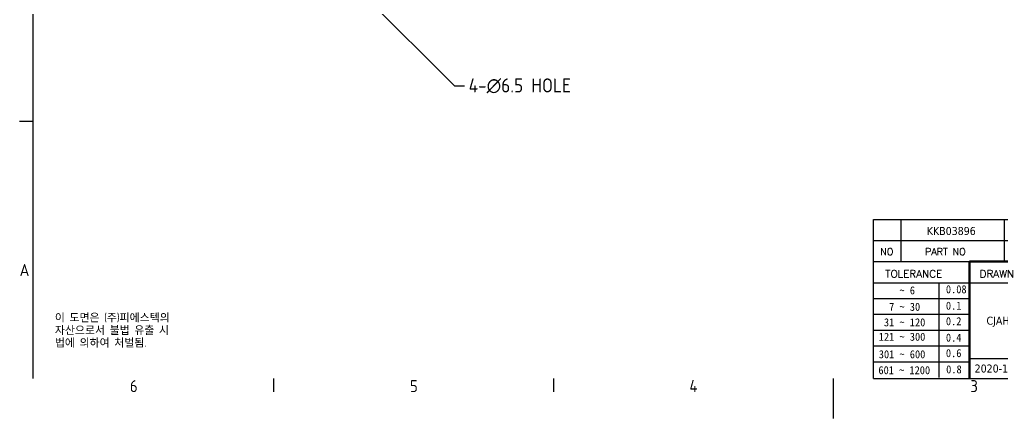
# Model space of a CAD drawing. Header units: millimetres. Extents: x 0 to 420, y 0 to 297.
# Drawn here: x 6.6 to 252.2, y 0 to 99.8 of the extents above; entities that cross this region are included whole.
import ezdxf
from ezdxf.enums import TextEntityAlignment as Align

# ---------------------------------------------------------------- set-up
doc = ezdxf.new("R2010")
doc.units = ezdxf.units.MM
doc.layers.get('0').update_dxf_attribs({"color": 3, "lineweight": 25})
for name, color, linetype, lineweight in [('경계(ISO)', 7, 'Continuous', 25), ('기호(ISO)', 5, 'Continuous', 25), ('제목(ISO)', 5, 'Continuous', 50), ('해치(ISO)', 7, 'Continuous', 18)]:
    doc.layers.add(name, color=color, linetype=linetype, lineweight=lineweight)
doc.styles.add('HAN_291', font='')
doc.styles.add('HAN_370', font='', dxfattribs={"width": 2})
doc.styles.add('RC_284', font='ROMANC.shx')
doc.styles.add('RC_287', font='ROMANC.shx')
doc.styles.add('RC_292', font='ROMANC.shx')
doc.styles.add('ROMANT_294', font='romant.shx')
doc.styles.add('문자 텍스트_PSTEK_POSCO', font='isocp.shx')
doc.styles.add('치수 텍스트_PSTEK_POSCO', font='isocp.shx')
doc.styles.add('텍스트 스타일198', font='tahoma.ttf')
doc.styles.add('텍스트 스타일333', font='ROMANC.shx', dxfattribs={"width": 0.800000011920929})
doc.styles.get('HAN_291').set_extended_font_data('GulimChe')
doc.styles.get('HAN_370').set_extended_font_data('GulimChe')
doc.dimstyles.new('치수_PSTEK_POSCO$7', dxfattribs={"dimtxt": 3.5, "dimasz": 2.5, "dimexe": 2, "dimexo": 2.5, "dimgap": 1, "dimtad": 1, "dimrnd": 1e-08, "dimdsep": 46, "dimtxsty": '치수 텍스트_PSTEK_POSCO', "dimcen": 0.09, "dimdle": 10, "dimclrd": 7, "dimclre": 7, "dimclrt": 2, "dimadec": 1, "dimazin": 2, "dimtfac": 1, "dimtmove": 0, "dimatfit": 3, "dimfxl": 0, "dimtolj": 1, "dimlwd": -1, "dimlwe": -1, "dimarcsym": 0})

# ---------------------------------------------------------------- blocks, each defined once
blk = doc.blocks.new('경계 Default Border')
at = {"layer": '경계(ISO)'}
for p, q in [((10, 74.25000190734863), (6.599999666213989, 74.25000190734863)), ((70, 10), (70, 6.599999666213989)), ((140, 10), (140, 6.599999666213989))]:
    blk.add_line(p, q, dxfattribs=at)
at = {"layer": '경계(ISO)', "flags": 128}
for points in [[(10, 10), (10, 287.0000076293945)], [(210, 0), (210, 10)]]:
    blk.add_lwpolyline(points, dxfattribs=at)
at = {"layer": '경계(ISO)', "color": 2, "char_height": 3.00000011920929, "attachment_point": 7, "style": '문자 텍스트_PSTEK_POSCO'}
for s, insert in [('A', (6.59999988079071, 35.61784856929444)), ('6', (34.14453946055966, 6.57139439638704)), ('5', (104.1445394605597, 6.57139439638704)), ('4', (173.9734701308116, 6.59999988079071)), ('3', (244.1685395229535, 6.57139439638704))]:
    blk.add_mtext(s, dxfattribs=dict(at, insert=insert))
blk = doc.blocks.new('제목 블록 PSTEK')
h = blk.add_hatch(color=1)
edge = h.paths.add_edge_path(flags=0)
edge.add_line((314.2242174273352, 19.60711530335299), (314.2242174273352, 17.00126995915134))
edge.add_line((314.2242174273352, 17.00126995915134), (314.3485873187598, 17.00126995915134))
edge.add_arc((314.3485873187598, 17.6527312952023), 0.6514613360509371, 270, 360)
edge.add_line((315.0000486548106, 17.6527312952023), (315.0000486548106, 18.95565396730211))
edge.add_arc((314.3485873187598, 18.95565396730212), 0.6514613360508712, 0, 90)
edge.add_line((314.3485873187598, 19.60711530335299), (314.2242174273352, 19.60711530335299))
edge = h.paths.add_edge_path()
edge.add_arc((314.9847713324306, 18.28938669179658), 1.969189947606664, 269.9999999999959, 450)
edge.add_line((314.9847713324306, 20.25857663940318), (311.7664314776902, 20.25857663940324))
edge.add_line((311.7664314776902, 20.25857663940324), (311.7664314776902, 15.3430047401139))
edge.add_line((311.7664314776902, 15.3430047401139), (314.2242174273352, 15.3430047401139))
edge.add_line((314.2242174273352, 15.3430047401139), (314.2242174273352, 16.32019674418991))
edge.add_line((314.2242174273352, 16.32019674418991), (314.9847713324307, 16.32019674418991))
h = blk.add_hatch(color=252)
edge = h.paths.add_edge_path()
edge.add_arc((314.9847713324309, 18.28938669179657), 1.969189947606666, 270, 406.8278729790604)
edge.add_arc((315.1624426058984, 18.1413272972396), 1.969189947606962, -90, 53.560984836317004, ccw=False)
edge.add_line((315.1624426058984, 16.17213734963263), (314.4018887008024, 16.17213734963263))
edge.add_line((314.4018887008024, 16.17213734963263), (314.4018887008024, 15.19494534555726))
edge.add_line((314.4018887008024, 15.19494534555726), (311.9441027511573, 15.19494534555726))
edge.add_line((311.9441027511573, 15.19494534555726), (311.9441027511573, 15.3430047401139))
edge.add_line((311.9441027511573, 15.3430047401139), (314.2242174273352, 15.3430047401139))
edge.add_line((314.2242174273352, 15.3430047401139), (314.2242174273352, 16.32019674418991))
edge.add_line((314.2242174273352, 16.32019674418991), (314.9847713324309, 16.32019674418991))
for color, points in [(252, [(317.2195697678507, 17.0593801673321), (322.0326348870767, 21.62682475217465), (322.2781991042243, 21.94392121864296), (317.0471853425802, 16.97985676345368), (318.7512090904202, 16.1899260703855), (316.0018030350395, 12.71868385740789), (316.3356552234328, 13.00206718743325), (318.9235935156908, 16.2694494742633)]), (5, [(321.6183518841322, 17.4193704504104), (319.5281351041078, 18.24969419629727), (322.4505835294948, 22.02344462252142), (317.2195697678507, 17.0593801673321), (318.9235935156908, 16.2694494742633), (316.1741874603099, 12.79820726128571)]), (1, [(324.4839107253602, 19.60711530335299), (325.2419748254881, 19.60711530335299), (325.2419748254881, 20.25857663940324), (321.2266040451076, 20.25857663940324), (321.2266040451076, 19.60711530335299), (321.9846681452406, 19.60711530335299), (321.9846681452406, 15.3430047401139), (324.4839107253602, 15.3430047401139)]), (252, [(324.6615819988275, 19.45905590879572), (325.4196460989604, 19.45905590879572), (325.4196460989604, 20.11051724484596), (325.2419748254881, 20.11051724484596), (325.2419748254881, 19.60711530335299), (324.4839107253602, 19.60711530335299), (324.4839107253602, 15.3430047401139), (322.1623394187076, 15.3430047401139), (322.1623394187076, 15.19494534555726), (324.6615819988275, 15.19494534555726)]), (1, [(329.2277337269622, 20.25857663940324), (325.65654113025, 20.25857663940324), (325.65654113025, 15.3430047401139), (329.3580259941756, 15.3430047401139), (329.3580259941756, 15.9944660761648), (328.1137701654877, 15.9944660761648), (328.1137701654877, 17.56360607323003), (329.2277337269622, 17.56360607323003), (329.2277337269622, 18.25543873810179), (328.1137701654877, 18.25543873810179), (328.1137701654877, 19.60711530335299), (329.2277337269622, 19.60711530335299)]), (252, [(328.2914414389548, 19.45905590879572), (329.4054050004294, 19.45905590879572), (329.4054050004294, 20.11051724484596), (329.2277337269622, 20.11051724484596), (329.2277337269622, 19.60711530335299), (328.1137701654877, 19.60711530335299), (328.1137701654877, 18.25543873810179), (328.2914414389548, 18.25543873810179)]), (1, [(332.3312149849806, 20.25857663940324), (329.8592894925411, 20.25857663940324), (329.8592894925411, 15.3430047401139), (332.3312149849806, 15.3430047401139), (332.3312149849806, 17.4318630164523), (333.0701931098801, 15.3430047401139), (335.4855464857051, 15.3430047401139), (334.2514536401189, 19.30614745124769), (335.4379594596742, 20.25857663940324), (334.3071782107978, 20.25857663940324), (332.3312149849806, 18.99741471888304)]), (252, [(332.5088862584528, 20.1105172448466), (332.3312149849806, 20.1105172448466), (332.3312149849806, 18.99741471888368), (332.5088862584528, 19.11081371413894)]), (252, [(335.6156307331414, 20.11051724484596), (335.2535118015555, 20.11051724484596), (334.2514536401189, 19.30614745124769), (335.4855464857051, 15.3430047401139), (333.1954852176545, 15.3430047401139), (333.2478643833523, 15.19494534555726), (335.6632177591723, 15.19494534555726), (334.4291249135862, 19.15808805669106)]), (252, [(321.9846681452406, 19.60711530335299), (321.4042753185749, 19.60711530335299), (321.4042753185749, 19.45905590879572), (321.9846681452406, 19.45905590879572)]), (252, [(328.2914414389548, 17.41554667867274), (329.4054050004294, 17.41554667867274), (329.4054050004294, 18.10737934354514), (329.2277337269622, 18.10737934354514), (329.2277337269622, 17.56360607323003), (328.1137701654877, 17.56360607323003), (328.1137701654877, 15.9944660761648), (328.2914414389548, 15.9944660761648)]), (252, [(332.5088862584528, 16.92964231796647), (332.3312149849806, 17.43186301645164), (332.3312149849806, 15.3430047401139), (330.0369607660135, 15.3430047401139), (330.0369607660135, 15.19494534555726), (332.5088862584528, 15.19494534555726)]), (252, [(329.5356972676428, 15.8464066816075), (329.3580259941756, 15.8464066816075), (329.3580259941756, 15.3430047401139), (325.8342124037171, 15.3430047401139), (325.8342124037171, 15.19494534555726), (329.5356972676428, 15.19494534555726)])]:
    blk.add_hatch(color=color).paths.add_polyline_path(points)
h = blk.add_hatch(color=252)
edge = h.paths.add_edge_path()
edge.add_line((314.4018887008024, 19.45905590879572), (314.5262585922315, 19.45905590879572))
edge.add_arc((314.5262585922314, 18.80759457274939), 0.6514613360463194, 60.4189348879147, 90.00000000000318, ccw=False)
edge.add_arc((314.3485873187602, 18.95565396730057), 0.6514613360524251, 39.96992292766206, 90.00000000009999)
edge.add_line((314.3485873187591, 19.60711530335307), (314.2242174273352, 19.60711530335298))
edge.add_line((314.2242174273352, 19.60711530335299), (314.2242174273352, 17.00126995915134))
edge.add_line((314.2242174273352, 17.00126995915134), (314.3485873187591, 17.00126995915134))
edge.add_arc((314.3485873187568, 17.652731295233), 0.6514613360816299, 270.0000000002, 274.6930825552478)
edge.add_line((314.4018887008024, 17.0034541317032), (314.4018887008024, 19.45905590879572))
at = {"layer": '해치(ISO)'}
h = blk.add_hatch(color=140, dxfattribs=at)
edge = h.paths.add_edge_path()
edge.add_ellipse((330.3660919371412, 20.15576403068321), major_axis=(9.100907360794343, 0), ratio=0.4069904968023172, start_angle=301.3098473703837, end_angle=507.7436900681698)
edge.add_ellipse((331.5340919371412, 20.4634168429492), major_axis=(-9.82350664112931, 0), ratio=0.3942600559756514, start_angle=111.51207141178469, end_angle=334.47025347086895, ccw=False)
edge.add_line((335.1363447531188, 16.8601935978785), (335.0955236905705, 16.99119398620872))
at = {"color": 180}
for p, q in [((182.475792979055, 11.79100474011392), (182.4757929790549, 51.56524660363496)), ((182.4757929790549, 51.56524660363496), (372.4757929537551, 51.56524660363496)), ((189.2651435055721, 51.56524660363496), (189.2651435055722, 41.00524660363494)), ((215.2152739891528, 41.00524660363494), (215.2152739891528, 51.56524660363496)), ((280.8758854511282, 51.56524660363496), (280.8758854511282, 41.00524660363494)), ((310.0881549537552, 51.56524660363496), (310.0881549537553, 41.00524660363494)), ((316.9044520275131, 51.56524660363496), (316.9044520275127, 41.00524660363494)), ((338.4566026226726, 51.56524660363496), (338.4566026226727, 41.00524660363494)), ((372.4757929537551, 51.56524660363496), (372.4757929537551, 11.79100474011389)), ((182.475792979055, 46.2852466036349), (372.4757929537551, 46.28524660363492)), ((182.475792979055, 41.00524660363493), (206.451475290024, 41.00524660363493)), ((222.9401812389276, 11.79100474011392), (222.9401812389276, 41.00524660363494)), ((239.4288871878316, 11.79100474011392), (239.4288871878316, 41.00524660363494)), ((255.9175931367356, 11.79100474011392), (255.9175931367356, 41.00524660363494)), ((268.6918866058747, 41.00524660363494), (268.6918866058747, 30.44524660363498)), ((280.8758854511282, 41.00524660363494), (280.8758854511282, 25.16524660363502)), ((310.088154953755, 41.00524660363494), (310.088154953755, 11.79100474011392)), ((182.475792979055, 35.72524660363497), (206.451475290024, 35.72524660363497)), ((198.8621818849491, 12.02524660363491), (198.8621818849491, 35.72524660363497)), ((206.451475290024, 35.72524660363497), (372.4757929537551, 35.72524660363497)), ((182.475792979055, 31.77524660363492), (206.451475290024, 31.77524660363492)), ((255.917593136736, 30.44524660363498), (372.4757929537552, 30.44524660363501)), ((182.475792979055, 27.82524660363487), (206.451475290024, 27.82524660363487)), ((255.9175931367359, 25.16524660363502), (372.4757929537552, 25.165246603635)), ((268.6918866058744, 25.16524660363502), (268.6918866058744, 11.79100474011392)), ((182.475792979055, 23.87524660363505), (206.451475290024, 23.87524660363505)), ((182.475792979055, 19.92524660363478), (206.451475290024, 19.92524660363478)), ((255.9175931367359, 19.88524660363481), (310.0881549537553, 19.88524660363481)), ((182.475792979055, 15.97524660363496), (206.451475290024, 15.97524660363496)), ((206.451475290024, 16.74100474011396), (255.9175931367359, 16.74100474011396)), ((182.475792979055, 11.79100474011392), (372.4757929537551, 11.79100474011389))]:
    blk.add_line(p, q, dxfattribs=at)
at = {"color": 7, "lineweight": 50}
for p, q in [((206.4514752900237, 11.79100474011392), (206.4514752900237, 41.00524660363494)), ((206.451475290024, 41.00524660363494), (372.4757929537551, 41.00524660363496))]:
    blk.add_line(p, q, dxfattribs=at)
at = {"color": 7}
for p, q in [((311.7664314776902, 20.25900474011391), (311.7664314776902, 15.34300474011391)), ((314.9847713324309, 20.25857663940324), (311.7664314776902, 20.25857663940324)), ((314.9847713324309, 20.25857663940324), (311.7664314776902, 20.25857663940324)), ((311.7664314776902, 20.25857663940324), (311.7664314776902, 15.3430047401139)), ((322.2781991042243, 21.94392121864296), (317.0471853425802, 16.97985676345368)), ((322.4505835294948, 22.02344462252142), (317.2195697678507, 17.0593801673321)), ((317.2195697678507, 17.0593801673321), (322.0326348870767, 21.62682475217465)), ((319.5281351041078, 18.24969419629727), (322.4505835294948, 22.02344462252142)), ((325.2419748254881, 20.25857663940324), (321.2266040451076, 20.25857663940324)), ((321.2266040451076, 20.25857663940324), (321.2266040451076, 19.60711530335299)), ((325.2419748254881, 20.25857663940324), (321.2266040451076, 20.25857663940324)), ((321.2266040451076, 20.25857663940324), (321.2266040451076, 19.60711530335299)), ((322.0326348870767, 21.62682475217465), (322.2781991042243, 21.94392121864296)), ((325.2419748254881, 19.60711530335299), (325.2419748254881, 20.25857663940324)), ((325.2419748254881, 19.60711530335299), (325.2419748254881, 20.25857663940324)), ((325.4196460989604, 20.11051724484596), (325.2419748254881, 20.11051724484596)), ((325.2419748254881, 20.11051724484596), (325.2419748254881, 19.60711530335299)), ((325.4196460989604, 19.45905590879572), (325.4196460989604, 20.11051724484596)), ((329.2277337269622, 20.25857663940324), (325.65654113025, 20.25857663940324)), ((325.65654113025, 20.25857663940324), (325.65654113025, 15.3430047401139)), ((325.65654113025, 20.25857663940324), (325.65654113025, 15.3430047401139)), ((329.2277337269622, 20.25857663940324), (325.65654113025, 20.25857663940324)), ((329.2277337269622, 19.60711530335299), (329.2277337269622, 20.25857663940324)), ((329.2277337269622, 19.60711530335299), (329.2277337269622, 20.25857663940324)), ((329.4054050004294, 20.11051724484596), (329.2277337269622, 20.11051724484596)), ((329.2277337269622, 20.11051724484596), (329.2277337269622, 19.60711530335299)), ((329.4054050004294, 19.45905590879572), (329.4054050004294, 20.11051724484596)), ((332.3312149849806, 20.25857663940324), (329.8592894925411, 20.25857663940324)), ((329.8592894925411, 20.25857663940324), (329.8592894925411, 15.3430047401139)), ((329.8592894925411, 20.25857663940324), (329.8592894925411, 15.3430047401139)), ((332.3312149849806, 20.25857663940324), (329.8592894925411, 20.25857663940324)), ((334.3071782107978, 20.25857663940324), (332.3312149849806, 18.99741471888304)), ((332.3312149849806, 18.99741471888304), (332.3312149849806, 20.25857663940324)), ((334.3071782107978, 20.25857663940324), (332.3312149849806, 18.99741471888304)), ((332.3312149849806, 18.99741471888304), (332.3312149849806, 20.25857663940324)), ((332.5088862584528, 20.1105172448466), (332.3312149849806, 20.1105172448466)), ((332.3312149849806, 20.1105172448466), (332.3312149849806, 18.99741471888368)), ((332.5088862584528, 19.11081371413894), (332.5088862584528, 20.1105172448466)), ((334.2514536401189, 19.30614745124769), (335.4379594596742, 20.25857663940324)), ((334.2514536401189, 19.30614745124769), (335.4379594596742, 20.25857663940324)), ((335.2535118015555, 20.11051724484596), (334.2514536401189, 19.30614745124769)), ((335.4379594596742, 20.25857663940324), (334.3071782107978, 20.25857663940324)), ((335.4379594596742, 20.25857663940324), (334.3071782107978, 20.25857663940324)), ((334.4291249135862, 19.15808805669104), (335.6156307331414, 20.11051724484596)), ((335.6156307331414, 20.11051724484596), (335.2535118015555, 20.11051724484596)), ((314.2242174273352, 17.00126995915134), (314.2242174273352, 19.60711530335299)), ((314.2242174273352, 19.60711530335299), (314.3485873187591, 19.60711530335299)), ((314.3485873187591, 19.60711530335299), (314.2242174273352, 19.60711530335299)), ((314.2242174273352, 19.60711530335299), (314.2242174273352, 17.00126995915134)), ((314.2242174273352, 17.00126995915134), (314.2242174273352, 19.60711530335299)), ((314.2242174273352, 19.60711530335299), (314.3485873187591, 19.60711530335299)), ((314.4018887008024, 19.45905590879572), (314.5262585922314, 19.45905590879572)), ((314.4018887008024, 17.0034541317032), (314.4018887008024, 19.45905590879572)), ((315.0000486548106, 18.95565396730275), (315.0000486548106, 17.65273129520161)), ((315.0000486548106, 18.95565396730275), (315.0000486548106, 17.65273129520161)), ((316.1741874603099, 12.79820726128571), (321.6183518841322, 17.4193704504104)), ((321.6183518841322, 17.4193704504104), (319.5281351041078, 18.24969419629727)), ((321.2266040451076, 19.60711530335299), (321.9846681452406, 19.60711530335299)), ((321.2266040451076, 19.60711530335299), (321.9846681452406, 19.60711530335299)), ((321.4042753185749, 19.60711530335299), (321.4042753185749, 19.45905590879572)), ((321.9846681452406, 19.60711530335299), (321.4042753185749, 19.60711530335299)), ((321.4042753185749, 19.45905590879572), (321.9846681452406, 19.45905590879572)), ((321.9846681452406, 19.60711530335299), (321.9846681452406, 15.3430047401139)), ((321.9846681452406, 19.45905590879572), (321.9846681452406, 19.60711530335299)), ((321.9846681452406, 19.60711530335299), (321.9846681452406, 15.3430047401139)), ((324.4839107253602, 19.60711530335299), (325.2419748254881, 19.60711530335299)), ((324.4839107253602, 15.3430047401139), (324.4839107253602, 19.60711530335299)), ((325.2419748254881, 19.60711530335299), (324.4839107253602, 19.60711530335299)), ((324.4839107253602, 19.60711530335299), (324.4839107253602, 15.3430047401139)), ((324.4839107253602, 19.60711530335299), (325.2419748254881, 19.60711530335299)), ((324.4839107253602, 15.3430047401139), (324.4839107253602, 19.60711530335299)), ((324.6615819988275, 19.45905590879572), (325.4196460989604, 19.45905590879572)), ((324.6615819988275, 15.19494534555726), (324.6615819988275, 19.45905590879572)), ((328.1137701654877, 18.25543873810179), (328.1137701654877, 19.60711530335299)), ((328.1137701654877, 19.60711530335299), (329.2277337269622, 19.60711530335299)), ((329.2277337269622, 19.60711530335299), (328.1137701654877, 19.60711530335299)), ((328.1137701654877, 19.60711530335299), (328.1137701654877, 18.25543873810179)), ((328.1137701654877, 18.25543873810179), (328.1137701654877, 19.60711530335299)), ((328.1137701654877, 19.60711530335299), (329.2277337269622, 19.60711530335299)), ((329.2277337269622, 18.25543873810179), (328.1137701654877, 18.25543873810179)), ((328.1137701654877, 18.25543873810179), (328.2914414389548, 18.25543873810179)), ((329.2277337269622, 18.25543873810179), (328.1137701654877, 18.25543873810179)), ((328.1137701654877, 17.56360607323003), (329.2277337269622, 17.56360607323003)), ((328.1137701654877, 15.9944660761648), (328.1137701654877, 17.56360607323003)), ((329.2277337269622, 17.56360607323003), (328.1137701654877, 17.56360607323003)), ((328.1137701654877, 17.56360607323003), (328.1137701654877, 15.9944660761648)), ((328.1137701654877, 17.56360607323003), (329.2277337269622, 17.56360607323003)), ((328.1137701654877, 15.9944660761648), (328.1137701654877, 17.56360607323003)), ((328.2914414389548, 18.25543873810179), (328.2914414389548, 19.45905590879572)), ((328.2914414389548, 19.45905590879572), (329.4054050004294, 19.45905590879572)), ((328.2914414389548, 15.9944660761648), (328.2914414389548, 17.41554667867274)), ((328.2914414389548, 17.41554667867274), (329.4054050004294, 17.41554667867274)), ((329.2277337269622, 17.56360607323003), (329.2277337269622, 18.25543873810179)), ((329.2277337269622, 17.56360607323003), (329.2277337269622, 18.25543873810179)), ((329.4054050004294, 18.10737934354514), (329.2277337269622, 18.10737934354514)), ((329.2277337269622, 18.10737934354514), (329.2277337269622, 17.56360607323003)), ((329.4054050004294, 17.41554667867274), (329.4054050004294, 18.10737934354514)), ((332.3312149849806, 18.99741471888368), (332.5088862584528, 19.11081371413894)), ((332.3312149849806, 17.4318630164523), (333.0701931098801, 15.3430047401139)), ((332.3312149849806, 15.3430047401139), (332.3312149849806, 17.4318630164523)), ((332.5088862584528, 16.92964231796647), (332.3312149849806, 17.43186301645164)), ((332.3312149849806, 17.43186301645164), (332.3312149849806, 15.3430047401139)), ((332.3312149849806, 17.4318630164523), (333.0701931098801, 15.3430047401139)), ((332.3312149849806, 15.3430047401139), (332.3312149849806, 17.4318630164523)), ((335.4855464857051, 15.3430047401139), (334.2514536401189, 19.30614745124769)), ((334.2514536401189, 19.30614745124769), (335.4855464857051, 15.3430047401139)), ((335.4855464857051, 15.3430047401139), (334.2514536401189, 19.30614745124769)), ((335.6632177591723, 15.19494534555726), (334.4291249135862, 19.15808805669104)), ((345.0447381189468, 17.50375595811051), (344.9867755289346, 17.689895936919)), ((311.7664314776902, 15.3430047401139), (314.2242174273352, 15.3430047401139)), ((311.7664314776902, 15.3430047401139), (314.2242174273352, 15.3430047401139)), ((314.2242174273352, 15.3430047401139), (311.9441027511573, 15.3430047401139)), ((311.9441027511573, 15.3430047401139), (311.9441027511573, 15.19494534555726)), ((311.9441027511573, 15.19494534555726), (314.4018887008024, 15.19494534555726)), ((314.3485873187591, 17.00126995915134), (314.2242174273352, 17.00126995915134)), ((314.2242174273352, 17.00126995915134), (314.3485873187591, 17.00126995915134)), ((314.3485873187591, 17.00126995915134), (314.2242174273352, 17.00126995915134)), ((314.2242174273352, 16.32019674418991), (314.9847713324309, 16.32019674418991)), ((314.2242174273352, 15.3430047401139), (314.2242174273352, 16.32019674418991)), ((314.9847713324309, 16.32019674418991), (314.2242174273352, 16.32019674418991)), ((314.2242174273352, 16.32019674418991), (314.2242174273352, 15.3430047401139)), ((314.2242174273352, 16.32019674418991), (314.9847713324309, 16.32019674418991)), ((314.2242174273352, 15.3430047401139), (314.2242174273352, 16.32019674418991)), ((314.4018887008024, 16.17213734963263), (315.162442605898, 16.17213734963263)), ((314.4018887008024, 15.19494534555726), (314.4018887008024, 16.17213734963263)), ((318.7512090904202, 16.1899260703855), (316.0018030350395, 12.71868385740789)), ((318.9235935156908, 16.2694494742633), (316.1741874603099, 12.79820726128571)), ((316.3356552234328, 13.00206718743325), (318.9235935156908, 16.2694494742633)), ((317.0471853425802, 16.97985676345368), (318.7512090904202, 16.1899260703855)), ((318.9235935156908, 16.2694494742633), (317.2195697678507, 17.0593801673321)), ((317.2195697678507, 17.0593801673321), (318.9235935156908, 16.2694494742633)), ((321.9846681452406, 15.3430047401139), (324.4839107253602, 15.3430047401139)), ((321.9846681452406, 15.3430047401139), (324.4839107253602, 15.3430047401139)), ((324.4839107253602, 15.3430047401139), (322.1623394187076, 15.3430047401139)), ((322.1623394187076, 15.3430047401139), (322.1623394187076, 15.19494534555726)), ((322.1623394187076, 15.19494534555726), (324.6615819988275, 15.19494534555726)), ((325.65654113025, 15.3430047401139), (329.3580259941756, 15.3430047401139)), ((325.65654113025, 15.3430047401139), (329.3580259941756, 15.3430047401139)), ((329.3580259941756, 15.3430047401139), (325.8342124037171, 15.3430047401139)), ((325.8342124037171, 15.3430047401139), (325.8342124037171, 15.19494534555726)), ((325.8342124037171, 15.19494534555726), (329.5356972676428, 15.19494534555726)), ((329.3580259941756, 15.9944660761648), (328.1137701654877, 15.9944660761648)), ((328.1137701654877, 15.9944660761648), (328.2914414389548, 15.9944660761648)), ((329.3580259941756, 15.9944660761648), (328.1137701654877, 15.9944660761648)), ((329.3580259941756, 15.3430047401139), (329.3580259941756, 15.9944660761648)), ((329.3580259941756, 15.3430047401139), (329.3580259941756, 15.9944660761648)), ((329.5356972676428, 15.8464066816075), (329.3580259941756, 15.8464066816075)), ((329.3580259941756, 15.8464066816075), (329.3580259941756, 15.3430047401139)), ((329.5356972676428, 15.19494534555726), (329.5356972676428, 15.8464066816075)), ((329.8592894925411, 15.3430047401139), (332.3312149849806, 15.3430047401139)), ((329.8592894925411, 15.3430047401139), (332.3312149849806, 15.3430047401139)), ((332.3312149849806, 15.3430047401139), (330.0369607660135, 15.3430047401139)), ((330.0369607660135, 15.3430047401139), (330.0369607660135, 15.19494534555726)), ((330.0369607660135, 15.19494534555726), (332.5088862584528, 15.19494534555726)), ((332.5088862584528, 15.19494534555726), (332.5088862584528, 16.92964231796647)), ((333.0701931098801, 15.3430047401139), (335.4855464857051, 15.3430047401139)), ((333.0701931098801, 15.3430047401139), (335.4855464857051, 15.3430047401139)), ((335.4855464857051, 15.3430047401139), (333.1954852176545, 15.3430047401139)), ((333.1954852176545, 15.3430047401139), (333.2478643833523, 15.19494534555726)), ((333.2478643833523, 15.19494534555726), (335.6632177591723, 15.19494534555726)), ((316.0018030350395, 12.71868385740789), (316.3356552234328, 13.00206718743325))]:
    blk.add_line(p, q, dxfattribs=at)
at = {"color": 1}
for p, q in [((314.9847713324309, 20.25857663940324), (311.7664314776902, 20.25857663940324)), ((311.7664314776902, 20.25857663940324), (311.7664314776902, 15.3430047401139)), ((325.2419748254881, 20.25857663940324), (321.2266040451076, 20.25857663940324)), ((321.2266040451076, 20.25857663940324), (321.2266040451076, 19.60711530335299)), ((325.2419748254881, 19.60711530335299), (325.2419748254881, 20.25857663940324)), ((329.2277337269622, 20.25857663940324), (325.65654113025, 20.25857663940324)), ((325.65654113025, 20.25857663940324), (325.65654113025, 15.3430047401139)), ((329.2277337269622, 19.60711530335299), (329.2277337269622, 20.25857663940324)), ((332.3312149849806, 20.25857663940324), (329.8592894925411, 20.25857663940324)), ((329.8592894925411, 20.25857663940324), (329.8592894925411, 15.3430047401139)), ((334.3071782107978, 20.25857663940324), (332.3312149849806, 18.99741471888304)), ((332.3312149849806, 18.99741471888304), (332.3312149849806, 20.25857663940324)), ((334.2514536401189, 19.30614745124769), (335.4379594596742, 20.25857663940324)), ((335.4379594596742, 20.25857663940324), (334.3071782107978, 20.25857663940324)), ((314.2242174273352, 17.00126995915134), (314.2242174273352, 19.60711530335299)), ((314.2242174273352, 19.60711530335299), (314.3485873187591, 19.60711530335299)), ((315.0000486548106, 18.95565396730275), (315.0000486548106, 17.65273129520161)), ((321.2266040451076, 19.60711530335299), (321.9846681452406, 19.60711530335299)), ((321.9846681452406, 19.60711530335299), (321.9846681452406, 15.3430047401139)), ((324.4839107253602, 19.60711530335299), (325.2419748254881, 19.60711530335299)), ((324.4839107253602, 15.3430047401139), (324.4839107253602, 19.60711530335299)), ((328.1137701654877, 18.25543873810179), (328.1137701654877, 19.60711530335299)), ((328.1137701654877, 19.60711530335299), (329.2277337269622, 19.60711530335299)), ((329.2277337269622, 18.25543873810179), (328.1137701654877, 18.25543873810179)), ((328.1137701654877, 17.56360607323003), (329.2277337269622, 17.56360607323003)), ((328.1137701654877, 15.9944660761648), (328.1137701654877, 17.56360607323003)), ((329.2277337269622, 17.56360607323003), (329.2277337269622, 18.25543873810179)), ((332.3312149849806, 17.4318630164523), (333.0701931098801, 15.3430047401139)), ((332.3312149849806, 15.3430047401139), (332.3312149849806, 17.4318630164523)), ((335.4855464857051, 15.3430047401139), (334.2514536401189, 19.30614745124769)), ((311.7664314776902, 15.3430047401139), (314.2242174273352, 15.3430047401139)), ((314.3485873187591, 17.00126995915134), (314.2242174273352, 17.00126995915134)), ((314.2242174273352, 16.32019674418991), (314.9847713324309, 16.32019674418991)), ((314.2242174273352, 15.3430047401139), (314.2242174273352, 16.32019674418991)), ((321.9846681452406, 15.3430047401139), (324.4839107253602, 15.3430047401139)), ((325.65654113025, 15.3430047401139), (329.3580259941756, 15.3430047401139)), ((329.3580259941756, 15.9944660761648), (328.1137701654877, 15.9944660761648)), ((329.3580259941756, 15.3430047401139), (329.3580259941756, 15.9944660761648)), ((329.8592894925411, 15.3430047401139), (332.3312149849806, 15.3430047401139)), ((333.0701931098801, 15.3430047401139), (335.4855464857051, 15.3430047401139))]:
    blk.add_line(p, q, dxfattribs=at)
at = {"color": 5}
for p, q in [((322.4505835294948, 22.02344462252142), (317.2195697678507, 17.0593801673321)), ((319.5281351041078, 18.24969419629727), (322.4505835294948, 22.02344462252142)), ((316.1741874603099, 12.79820726128571), (321.6183518841322, 17.4193704504104)), ((321.6183518841322, 17.4193704504104), (319.5281351041078, 18.24969419629727)), ((318.9235935156908, 16.2694494742633), (316.1741874603099, 12.79820726128571)), ((317.2195697678507, 17.0593801673321), (318.9235935156908, 16.2694494742633))]:
    blk.add_line(p, q, dxfattribs=at)
at = {"color": 7}
for centre, radius, start, end in [((314.9847713324309, 18.28938669179658), 1.969189947606665, 270, 90), ((314.9847713324309, 18.28938669179658), 1.969189947606665, 270, 90), ((314.9847713324307, 18.2893866917965), 1.969189947606594, 270, 46.82787297909833), ((315.1624426058984, 18.1413272972396), 1.969189947606961, 270, 53.56098483636067), ((314.3485873187598, 18.95565396730211), 0.6514613360508712, 0, 90), ((314.3485873187602, 18.95565396730057), 0.6514613360524251, 39.96992292766117, 90), ((314.3485873187598, 18.95565396730212), 0.6514613360508712, 0, 90), ((314.3485873187597, 17.65273129520228), 0.6514613360509381, 270, 0), ((314.3485873187598, 17.6527312952023), 0.6514613360509381, 270, 0), ((314.5262585922314, 18.80759457274939), 0.6514613360463193, 60.41893488791137, 90), ((314.3485873187568, 17.652731295233), 0.6514613360816299, 270, 274.6930825552478)]:
    blk.add_arc(centre, radius, start, end, dxfattribs=at)
at = {"color": 1}
for centre, radius, start, end in [((314.9847713324309, 18.28938669179657), 1.969189947606665, 270, 90), ((314.3485873187598, 18.95565396730211), 0.6514613360508712, 0, 90), ((314.3485873187598, 17.6527312952023), 0.6514613360509381, 270, 0)]:
    blk.add_arc(centre, radius, start, end, dxfattribs=at)
at = {"layer": '제목(ISO)', "lineweight": 18}
blk.add_line((182.475792979055, 35.72500474011393), (182.475792979055, 11.79100474011392), dxfattribs=at)
at = {"layer": '제목(ISO)'}
for p, q in [((314.9847713324306, 20.25857663940324), (311.7664314776902, 20.25857663940324)), ((311.7664314776902, 20.25857663940324), (311.7664314776902, 15.3430047401139)), ((322.2781991042243, 21.94392121864296), (317.0471853425802, 16.97985676345368)), ((322.4505835294948, 22.02344462252142), (317.2195697678507, 17.0593801673321)), ((317.2195697678507, 17.0593801673321), (322.0326348870767, 21.62682475217465)), ((319.5281351041078, 18.24969419629727), (322.4505835294948, 22.02344462252142)), ((325.2419748254881, 20.25857663940324), (321.2266040451076, 20.25857663940324)), ((321.2266040451076, 20.25857663940324), (321.2266040451076, 19.60711530335299)), ((322.0326348870767, 21.62682475217465), (322.2781991042243, 21.94392121864296)), ((325.2419748254881, 19.60711530335299), (325.2419748254881, 20.25857663940324)), ((325.4196460989604, 20.11051724484596), (325.2419748254881, 20.11051724484596)), ((325.2419748254881, 20.11051724484596), (325.2419748254881, 19.60711530335299)), ((325.4196460989604, 19.45905590879572), (325.4196460989604, 20.11051724484596)), ((329.2277337269622, 20.25857663940324), (325.65654113025, 20.25857663940324)), ((325.65654113025, 20.25857663940324), (325.65654113025, 15.3430047401139)), ((329.2277337269622, 19.60711530335299), (329.2277337269622, 20.25857663940324)), ((329.4054050004294, 20.11051724484596), (329.2277337269622, 20.11051724484596)), ((329.2277337269622, 20.11051724484596), (329.2277337269622, 19.60711530335299)), ((329.4054050004294, 19.45905590879572), (329.4054050004294, 20.11051724484596)), ((332.3312149849806, 20.25857663940324), (329.8592894925411, 20.25857663940324)), ((329.8592894925411, 20.25857663940324), (329.8592894925411, 15.3430047401139)), ((334.3071782107978, 20.25857663940324), (332.3312149849806, 18.99741471888304)), ((332.3312149849806, 18.99741471888304), (332.3312149849806, 20.25857663940324)), ((332.5088862584528, 20.1105172448466), (332.3312149849806, 20.1105172448466)), ((332.3312149849806, 20.1105172448466), (332.3312149849806, 18.99741471888368)), ((332.5088862584528, 19.11081371413894), (332.5088862584528, 20.1105172448466)), ((334.2514536401189, 19.30614745124769), (335.4379594596742, 20.25857663940324)), ((335.2535118015555, 20.11051724484596), (334.2514536401189, 19.30614745124769)), ((335.4379594596742, 20.25857663940324), (334.3071782107978, 20.25857663940324)), ((334.4291249135862, 19.15808805669106), (335.6156307331414, 20.11051724484596)), ((335.6156307331414, 20.11051724484596), (335.2535118015555, 20.11051724484596)), ((314.2242174273352, 17.00126995915134), (314.2242174273352, 19.60711530335299)), ((314.2242174273352, 19.60711530335299), (314.3485873187598, 19.60711530335299)), ((314.3485873187591, 19.60711530335299), (314.2242174273352, 19.60711530335299)), ((314.2242174273352, 19.60711530335299), (314.2242174273352, 17.00126995915134)), ((314.4018887008024, 19.45905590879572), (314.5262585922314, 19.45905590879572)), ((314.4018887008024, 17.0034541317032), (314.4018887008024, 19.45905590879572)), ((315.0000486548106, 18.95565396730211), (315.0000486548106, 17.6527312952023)), ((316.1741874603099, 12.79820726128571), (321.6183518841322, 17.4193704504104)), ((321.6183518841322, 17.4193704504104), (319.5281351041078, 18.24969419629727)), ((321.2266040451076, 19.60711530335299), (321.9846681452406, 19.60711530335299)), ((321.9846681452406, 19.60711530335299), (321.4042753185749, 19.60711530335299)), ((321.4042753185749, 19.60711530335299), (321.4042753185749, 19.45905590879572)), ((321.4042753185749, 19.45905590879572), (321.9846681452406, 19.45905590879572)), ((321.9846681452406, 19.60711530335299), (321.9846681452406, 15.3430047401139)), ((321.9846681452406, 19.45905590879572), (321.9846681452406, 19.60711530335299)), ((324.4839107253602, 19.60711530335299), (325.2419748254881, 19.60711530335299)), ((324.4839107253602, 15.3430047401139), (324.4839107253602, 19.60711530335299)), ((325.2419748254881, 19.60711530335299), (324.4839107253602, 19.60711530335299)), ((324.4839107253602, 19.60711530335299), (324.4839107253602, 15.3430047401139)), ((324.6615819988275, 19.45905590879572), (325.4196460989604, 19.45905590879572)), ((324.6615819988275, 15.19494534555726), (324.6615819988275, 19.45905590879572)), ((328.1137701654877, 18.25543873810179), (328.1137701654877, 19.60711530335299)), ((328.1137701654877, 19.60711530335299), (329.2277337269622, 19.60711530335299)), ((329.2277337269622, 19.60711530335299), (328.1137701654877, 19.60711530335299)), ((328.1137701654877, 19.60711530335299), (328.1137701654877, 18.25543873810179)), ((329.2277337269622, 18.25543873810179), (328.1137701654877, 18.25543873810179)), ((328.1137701654877, 18.25543873810179), (328.2914414389548, 18.25543873810179)), ((328.1137701654877, 15.9944660761648), (328.1137701654877, 17.56360607323003)), ((328.1137701654877, 17.56360607323003), (329.2277337269622, 17.56360607323003)), ((329.2277337269622, 17.56360607323003), (328.1137701654877, 17.56360607323003)), ((328.1137701654877, 17.56360607323003), (328.1137701654877, 15.9944660761648)), ((328.2914414389548, 19.45905590879572), (329.4054050004294, 19.45905590879572)), ((328.2914414389548, 18.25543873810179), (328.2914414389548, 19.45905590879572)), ((328.2914414389548, 17.41554667867274), (329.4054050004294, 17.41554667867274)), ((328.2914414389548, 15.9944660761648), (328.2914414389548, 17.41554667867274)), ((329.2277337269622, 17.56360607323003), (329.2277337269622, 18.25543873810179)), ((329.4054050004294, 18.10737934354514), (329.2277337269622, 18.10737934354514)), ((329.2277337269622, 18.10737934354514), (329.2277337269622, 17.56360607323003)), ((329.4054050004294, 17.41554667867274), (329.4054050004294, 18.10737934354514)), ((332.3312149849806, 18.99741471888368), (332.5088862584528, 19.11081371413894)), ((332.3312149849806, 15.3430047401139), (332.3312149849806, 17.4318630164523)), ((332.3312149849806, 17.4318630164523), (333.0701931098801, 15.3430047401139)), ((332.5088862584528, 16.92964231796647), (332.3312149849806, 17.43186301645164)), ((332.3312149849806, 17.43186301645164), (332.3312149849806, 15.3430047401139)), ((335.4855464857051, 15.3430047401139), (334.2514536401189, 19.30614745124769)), ((334.2514536401189, 19.30614745124769), (335.4855464857051, 15.3430047401139)), ((335.6632177591723, 15.19494534555726), (334.4291249135862, 19.15808805669106)), ((311.7664314776902, 15.3430047401139), (314.2242174273352, 15.3430047401139)), ((314.2242174273352, 15.3430047401139), (311.9441027511573, 15.3430047401139)), ((311.9441027511573, 15.3430047401139), (311.9441027511573, 15.19494534555726)), ((311.9441027511573, 15.19494534555726), (314.4018887008024, 15.19494534555726)), ((314.3485873187598, 17.00126995915134), (314.2242174273352, 17.00126995915134)), ((314.2242174273352, 17.00126995915134), (314.3485873187591, 17.00126995915134)), ((314.2242174273352, 15.3430047401139), (314.2242174273352, 16.32019674418991)), ((314.2242174273352, 16.32019674418991), (314.9847713324307, 16.32019674418991)), ((314.9847713324309, 16.32019674418991), (314.2242174273352, 16.32019674418991)), ((314.2242174273352, 16.32019674418991), (314.2242174273352, 15.3430047401139)), ((314.4018887008024, 15.19494534555726), (314.4018887008024, 16.17213734963263)), ((314.4018887008024, 16.17213734963263), (315.1624426058984, 16.17213734963263)), ((318.7512090904202, 16.1899260703855), (316.0018030350395, 12.71868385740789)), ((318.9235935156908, 16.2694494742633), (316.1741874603099, 12.79820726128571)), ((316.3356552234328, 13.00206718743325), (318.9235935156908, 16.2694494742633)), ((317.0471853425802, 16.97985676345368), (318.7512090904202, 16.1899260703855)), ((317.2195697678507, 17.0593801673321), (318.9235935156908, 16.2694494742633)), ((318.9235935156908, 16.2694494742633), (317.2195697678507, 17.0593801673321)), ((321.9846681452406, 15.3430047401139), (324.4839107253602, 15.3430047401139)), ((324.4839107253602, 15.3430047401139), (322.1623394187076, 15.3430047401139)), ((322.1623394187076, 15.3430047401139), (322.1623394187076, 15.19494534555726)), ((322.1623394187076, 15.19494534555726), (324.6615819988275, 15.19494534555726)), ((325.65654113025, 15.3430047401139), (329.3580259941756, 15.3430047401139)), ((329.3580259941756, 15.3430047401139), (325.8342124037171, 15.3430047401139)), ((325.8342124037171, 15.3430047401139), (325.8342124037171, 15.19494534555726)), ((325.8342124037171, 15.19494534555726), (329.5356972676428, 15.19494534555726)), ((329.3580259941756, 15.9944660761648), (328.1137701654877, 15.9944660761648)), ((328.1137701654877, 15.9944660761648), (328.2914414389548, 15.9944660761648)), ((329.3580259941756, 15.3430047401139), (329.3580259941756, 15.9944660761648)), ((329.5356972676428, 15.8464066816075), (329.3580259941756, 15.8464066816075)), ((329.3580259941756, 15.8464066816075), (329.3580259941756, 15.3430047401139)), ((329.5356972676428, 15.19494534555726), (329.5356972676428, 15.8464066816075)), ((329.8592894925411, 15.3430047401139), (332.3312149849806, 15.3430047401139)), ((332.3312149849806, 15.3430047401139), (330.0369607660135, 15.3430047401139)), ((330.0369607660135, 15.3430047401139), (330.0369607660135, 15.19494534555726)), ((330.0369607660135, 15.19494534555726), (332.5088862584528, 15.19494534555726)), ((332.5088862584528, 15.19494534555726), (332.5088862584528, 16.92964231796647)), ((333.0701931098801, 15.3430047401139), (335.4855464857051, 15.3430047401139)), ((335.4855464857051, 15.3430047401139), (333.1954852176545, 15.3430047401139)), ((333.1954852176545, 15.3430047401139), (333.2478643833523, 15.19494534555726)), ((333.2478643833523, 15.19494534555726), (335.6632177591723, 15.19494534555726)), ((316.0018030350395, 12.71868385740789), (316.3356552234328, 13.00206718743325))]:
    blk.add_line(p, q, dxfattribs=at)
at = {"layer": '제목(ISO)', "color": 4}
blk.add_line((335.1363447531188, 16.8601935978785), (335.0955236905705, 16.99119398620872), dxfattribs=at)
at = {"layer": '제목(ISO)'}
for centre, radius, start, end in [((314.9847713324306, 18.28938669179658), 1.969189947606664, 46.82787297909431, 90), ((314.9847713324307, 18.2893866917965), 1.969189947606594, 270, 46.82787297909833), ((314.9847713324309, 18.28938669179657), 1.969189947606666, 270, 46.8278729790603), ((315.1624426058984, 18.1413272972396), 1.969189947606962, 270, 53.56098483631701), ((314.3485873187598, 18.95565396730212), 0.6514613360508712, 0, 90), ((314.3485873187602, 18.95565396730057), 0.6514613360524251, 39.96992292766117, 90), ((314.3485873187598, 17.6527312952023), 0.6514613360509371, 270, 0), ((314.5262585922314, 18.80759457274939), 0.6514613360463193, 60.41893488791137, 90), ((314.3485873187568, 17.652731295233), 0.6514613360816299, 270, 274.6930825552478)]:
    blk.add_arc(centre, radius, start, end, dxfattribs=at)
at = {"layer": '제목(ISO)', "color": 4}
for centre, major_axis, ratio, start_param, end_param in [((331.5340919371412, 20.4634168429492), (9.82350664112931, 0), 0.3942600559756514, 5.087845455444478, 8.97919982663645), ((330.3660919371412, 20.15576403068321), (9.100907360794343, 0), 0.4069904968023172, 5.258848905294775, 8.861799147915196)]:
    blk.add_ellipse(centre, major_axis=major_axis, ratio=ratio, start_param=start_param, end_param=end_param, dxfattribs=at)
at = {"color": 2}
for s, height, style, p in [('NO', 1.742399930953979, 'RC_284', (184.135398793432, 42.62317362549192)), ('PART NO', 1.742399930953979, 'RC_284', (195.3359407378685, 42.62317362549192)), ('DESCRIPTION', 1.742399930953979, 'RC_284', (240.4025565652523, 42.62317362549192)), ("Q'TY", 1.742399930953979, 'RC_284', (310.1440786515383, 42.62317362549192)), ('COLOR/FINISH', 1.742399930953979, 'RC_284', (317.7725341324144, 42.62317362549192)), ('REMARK', 1.742399930953979, 'RC_284', (348.346649953877, 42.62317362549192)), ('MODEL NAME', 2.178000062704086, 'RC_292', (284.096330289083, 37.25462520371384)), (' TOLERANCE', 1.899999976158142, 'RC_287', (184.0872874387979, 37.00893196870329)), ('DRAWN', 1.899999976158142, 'RC_287', (208.9766620976279, 37.00893196870329)), ('CHECKED', 1.899999976158142, 'RC_287', (223.6856844514997, 37.00893196870329)), ('APPROVED', 1.899999976158142, 'RC_287', (239.7795453577791, 37.00893196870329)), ('UNIT', 1.742399930953979, 'RC_284', (259.1652673287452, 37.34317362549218)), ('SCALE', 1.742399930953979, 'RC_284', (270.2934779252897, 37.34317362549218)), ('    ~ 6', 2.000000029802322, 'HAN_291', (183.7721304966814, 32.8176515608431)), ('0.08', 2.000000029802322, 'HAN_291', (200.5467345600617, 33.09873600004101)), ('mm', 1.742399930953979, 'RC_284', (259.6505418159997, 32.3543089683787)), ('PART NAME', 2.178000062704086, 'RC_292', (285.1416959765849, 32.03045329421792)), ('  7 ~ 30', 2.000000029802322, 'HAN_291', (183.7721304966814, 28.70538114822415)), ('0.1', 2.000000029802322, 'HAN_291', (200.5467345600617, 28.98646558742206)), ('0.2', 2.000000029802322, 'HAN_291', (200.5467345600617, 25.10736625836028)), (' DWG NO.', 2.178000062704086, 'RC_292', (284.8124284083233, 26.75045329421772)), (' 31 ~ 120', 2.000000029802322, 'HAN_291', (183.7721304966814, 24.82628181916237)), ('121 ~ 300', 2.000000029802322, 'HAN_291', (183.7721304966814, 21.21401206133254)), ('0.4', 2.000000029802322, 'HAN_291', (200.5467345600617, 20.99509650053045)), ('SIZE', 1.742399930953979, 'RC_284', (259.1652673287452, 21.69497768947366)), ('REFERENCE', 2.178000062704086, 'RC_292', (278.2741065029841, 21.43214925458022)), ('301 ~ 600', 2.000000029802322, 'HAN_291', (183.7721304966814, 16.83491273227077)), ('0.6', 2.000000029802322, 'HAN_291', (200.5467345600617, 17.11599717146868)), ('601 ~ 1200', 2.000000029802322, 'HAN_291', (183.6802025156883, 12.84759660881125)), ('0.8', 2.000000029802322, 'HAN_291', (200.6097246063884, 13.05732192299702))]:
    blk.add_text(s, height=height, dxfattribs=dict(at, style=style)).set_placement(p)
at = {"color": 2, "style": 'RC_284'}
blk.add_text('MATERIAL', height=1.742399930953979, dxfattribs=at).set_placement((295.4820202024417, 43.64524660363492), align=Align.MIDDLE_CENTER)
at = {"color": 7, "style": '텍스트 스타일333', "width": 0.7999999523162842}
blk.add_text('N/S', height=2.000000029802322, dxfattribs=at).set_placement((274.7838860285014, 33.08524660363496), align=Align.MIDDLE_CENTER)
at = {"color": 2, "style": '텍스트 스타일333', "width": 0.7999999523162842}
blk.add_text('3rd ANGLE PROJ.', height=2.000000029802322, dxfattribs=at).set_placement((256.8430306642954, 26.76148381654429))
at = {"color": 7, "style": 'ROMANT_294'}
for s, p in [('POWER', (342.82727231297, 20.97115304607566)), ('SYSTEM', (342.82727231297, 17.3284636719184)), ('TECHNOLOGY', (342.82727231297, 13.57194088644453))]:
    blk.add_text(s, height=2.700000107288361, dxfattribs=at).set_placement(p)
at = {"color": 7, "insert": (320.8519732224835, 14.21236326823155), "char_height": 1.400000005960464, "attachment_point": 1, "line_spacing_factor": 0.3319999873638153, "style": 'HAN_370'}
blk.add_mtext('\\fHY견고딕|b0|i0;\\H1.4000;피에스텍', dxfattribs=at)
at = {"layer": '제목(ISO)', "color": 7, "style": '텍스트 스타일198'}
for tag, p in [('부품_번호_001', (195.7796271768968, 47.68004260673702)), ('설명_001', (230.1758991290217, 48.15254984750509)), ('재질_001', (287.5148121100145, 48.155337874329)), ("3._Q'TY_001", (312.7051684940307, 47.92188863680521)), ('질량\\P3;_001', (350.3046145979153, 48.1643332325385)), ('1._MODEL_NAME_001', (328.2580745257211, 37.52172745615292)), ('제목_001', (335.5349605824892, 32.12134217035067)), ('설계자_001', (210.6823963971569, 25.23312566343435)), ('점검자_001', (226.4283219502686, 25.23446884679021)), ('부품_번호_001', (334.4388674301287, 26.8052465951949)), ('프로젝트_001', (270.5138316398346, 16.55272843247272)), ('작성_날짜_001', (207.7280646059359, 13.26600473167383)), ('시트_크기_001', (260.807090429518, 14.83812566343425)), ('프로젝트_002', (284.0251740457526, 13.12884919382121))]:
    blk.add_attdef(tag, p, '', height=2.000000029802322, dxfattribs=at)
for tag, p in [('4._COLOR', (327.6805273250926, 48.92524660363493)), ('엔지니어링_승인자', (247.673240162284, 26.23312567187446)), ('점검_날짜', (231.1845342133799, 14.26600474011394)), ('엔지니어링_승인_날짜', (247.6732401622839, 14.26600474011394))]:
    blk.add_attdef(tag, text='', height=2.000000029802322, dxfattribs=at).set_placement(p, align=Align.MIDDLE_CENTER)

msp = doc.modelspace()

# ---------------------------------------------------------------- block references
msp.add_blockref('경계 Default Border', (0, 0))
ref = msp.add_blockref('제목 블록 PSTEK', (37.52420704624484, -1.791004740113895))
ref.add_attrib('설계자_001', 'CJAHN', (248.2066034434017, 23.44212092332045), dxfattribs={"layer": '제목(ISO)', "color": 7, "height": 2.000000029802322, "style": '텍스트 스타일198'})
ref.add_attrib('점검자_001', 'HKWAG', (263.9525289965134, 23.44346410667632), dxfattribs={"layer": '제목(ISO)', "color": 7, "height": 2.000000029802322, "style": '텍스트 스타일198'})
ref.add_attrib('프로젝트_001', 'PSEP-4270KDE_피에스솔루텍_', (308.0380386860794, 14.76172369235882), dxfattribs={"layer": '제목(ISO)', "color": 7, "height": 2.000000029802322, "style": '텍스트 스타일198'})
ref.add_attrib('시트_크기_001', 'A3', (298.3312974757628, 13.04712092332036), dxfattribs={"layer": '제목(ISO)', "color": 7, "height": 2.000000029802322, "style": '텍스트 스타일198'})
ref.add_attrib("3._Q'TY_001", '1', (350.2293755402756, 46.13088389669131), dxfattribs={"layer": '제목(ISO)', "color": 7, "height": 2.000000029802322, "style": '텍스트 스타일198'})
ref.add_attrib('작성_날짜_001', '2020-12-01', (245.2522716521808, 11.47499999155994), dxfattribs={"layer": '제목(ISO)', "color": 7, "height": 2.000000029802322, "style": '텍스트 스타일198'})
ref.add_attrib('재질_001', '에폭시(옥색)', (325.0390191562594, 46.36433313421511), dxfattribs={"layer": '제목(ISO)', "color": 7, "height": 2.000000029802322, "style": '텍스트 스타일198'})
ref.add_attrib('부품_번호_001', 'KKB03896', (371.9630744763735, 25.014241855081), dxfattribs={"layer": '제목(ISO)', "color": 7, "height": 2.000000029802322, "style": '텍스트 스타일198'})
ref.add_attrib('1._MODEL_NAME_001', '85kW_85kV_1000mA', (365.7822815719659, 35.73072271603903), dxfattribs={"layer": '제목(ISO)', "color": 7, "height": 2.000000029802322, "style": '텍스트 스타일198'})
ref.add_attrib('질량\\P3;_001', '0.195 kg', (387.8288216441601, 46.3733284924246), dxfattribs={"layer": '제목(ISO)', "color": 7, "height": 2.000000029802322, "style": '텍스트 스타일198'})
ref.add_attrib('설명_001', '에폭시(옥색) t=15.0*165*85', (267.7001061752666, 46.36154510739119), dxfattribs={"layer": '제목(ISO)', "color": 7, "height": 2.000000029802322, "style": '텍스트 스타일198'})
ref.add_attrib('부품_번호_001', 'KKB03896', (233.3038342231417, 45.88903786662313), dxfattribs={"layer": '제목(ISO)', "color": 7, "height": 2.000000029802322, "style": '텍스트 스타일198'})
ref.add_attrib('제목_001', 'BRACKET', (373.0591676287341, 30.33033743023677), dxfattribs={"layer": '제목(ISO)', "color": 7, "height": 2.000000029802322, "style": '텍스트 스타일198'})
ref.add_attrib('프로젝트_002', '고려아연', (321.5493810919974, 11.33784445370731), dxfattribs={"layer": '제목(ISO)', "color": 7, "height": 2.000000029802322, "style": '텍스트 스타일198'})

# ---------------------------------------------------------------- texts
at = {"layer": '기호(ISO)', "color": 2, "insert": (118.8040487747245, 83.20165631285283), "char_height": 3.499999940395355, "width": 29.89468439817429, "attachment_point": 4, "line_spacing_factor": 0.612500011920929, "style": '치수 텍스트_PSTEK_POSCO'}
msp.add_mtext('{4-\\fAIGDT|b0|i0;\\H3.5000;n\\fisocp|b0|i0;\\H3.5000;6.5 HOLE}', dxfattribs=at)
at = {"layer": '기호(ISO)', "color": 7, "insert": (15.39462540488438, 26.22827243992431), "char_height": 2.000000029802322, "width": 51.24013826054251, "attachment_point": 1, "line_spacing_factor": 0.9442214369773865, "style": '문자 텍스트_PSTEK_POSCO'}
msp.add_mtext('{이 도면은 (주)피에스텍의\\P자산으로서 불법 유출 시 \\P법에 의하여 처벌됨.}', dxfattribs=at)

# ---------------------------------------------------------------- leaders
at = {"layer": '기호(ISO)', "color": 7, "annotation_type": 0, "has_hookline": 1, "hookline_direction": 0, "text_width": 28.0075271074893}
msp.add_leader([(92.77128539535562, 105.7518747212062), (115.3040487747245, 83.20165631285283), (117.8040487747245, 83.20165631285283)], dimstyle='치수_PSTEK_POSCO$7', override={"dimtad": 0}, dxfattribs=at)

doc.saveas('drawing.dxf')
